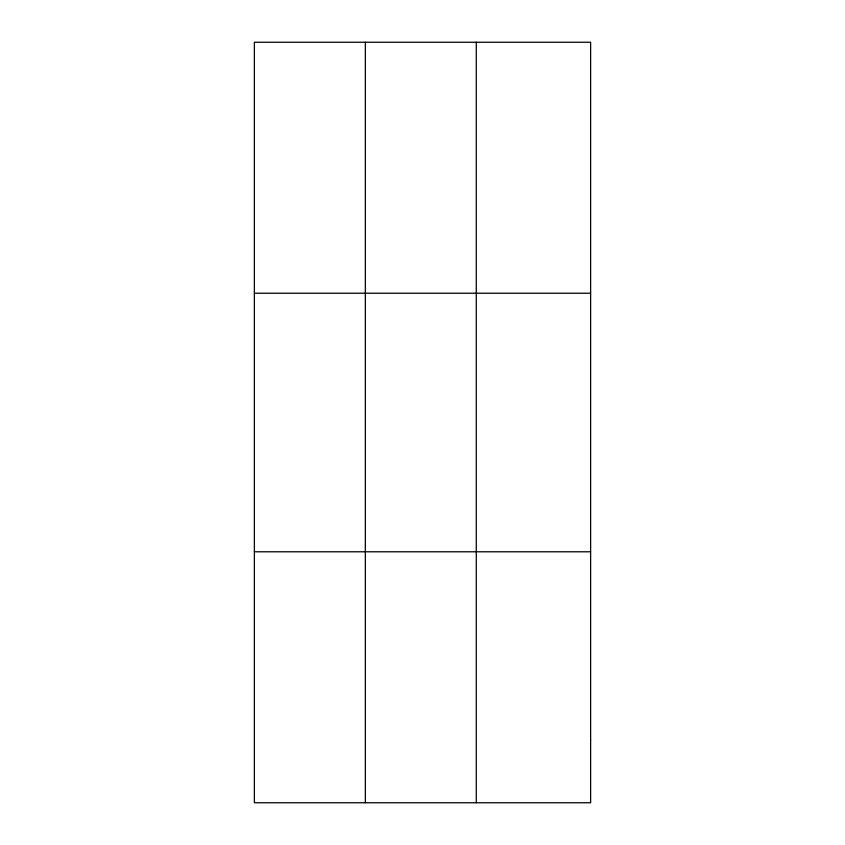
<?xml version="1.0" encoding="UTF-8"?>
<svg xmlns="http://www.w3.org/2000/svg" width="845" height="845" viewBox="0 0 845 845"><rect width="100%" height="100%" fill="white"/><g stroke="black" fill="none" stroke-linecap="round" stroke-linejoin="round"><path stroke-width="1.27" d="M365.336 42.25L365.336 802.75M476.295 42.25L476.295 802.75M254.377 293.215L590.623 293.215M254.377 551.785L590.623 551.785M590.623 740.009L590.623 802.75L254.377 802.75L254.377 42.25L590.623 42.25L590.623 740.009"/></g></svg>
